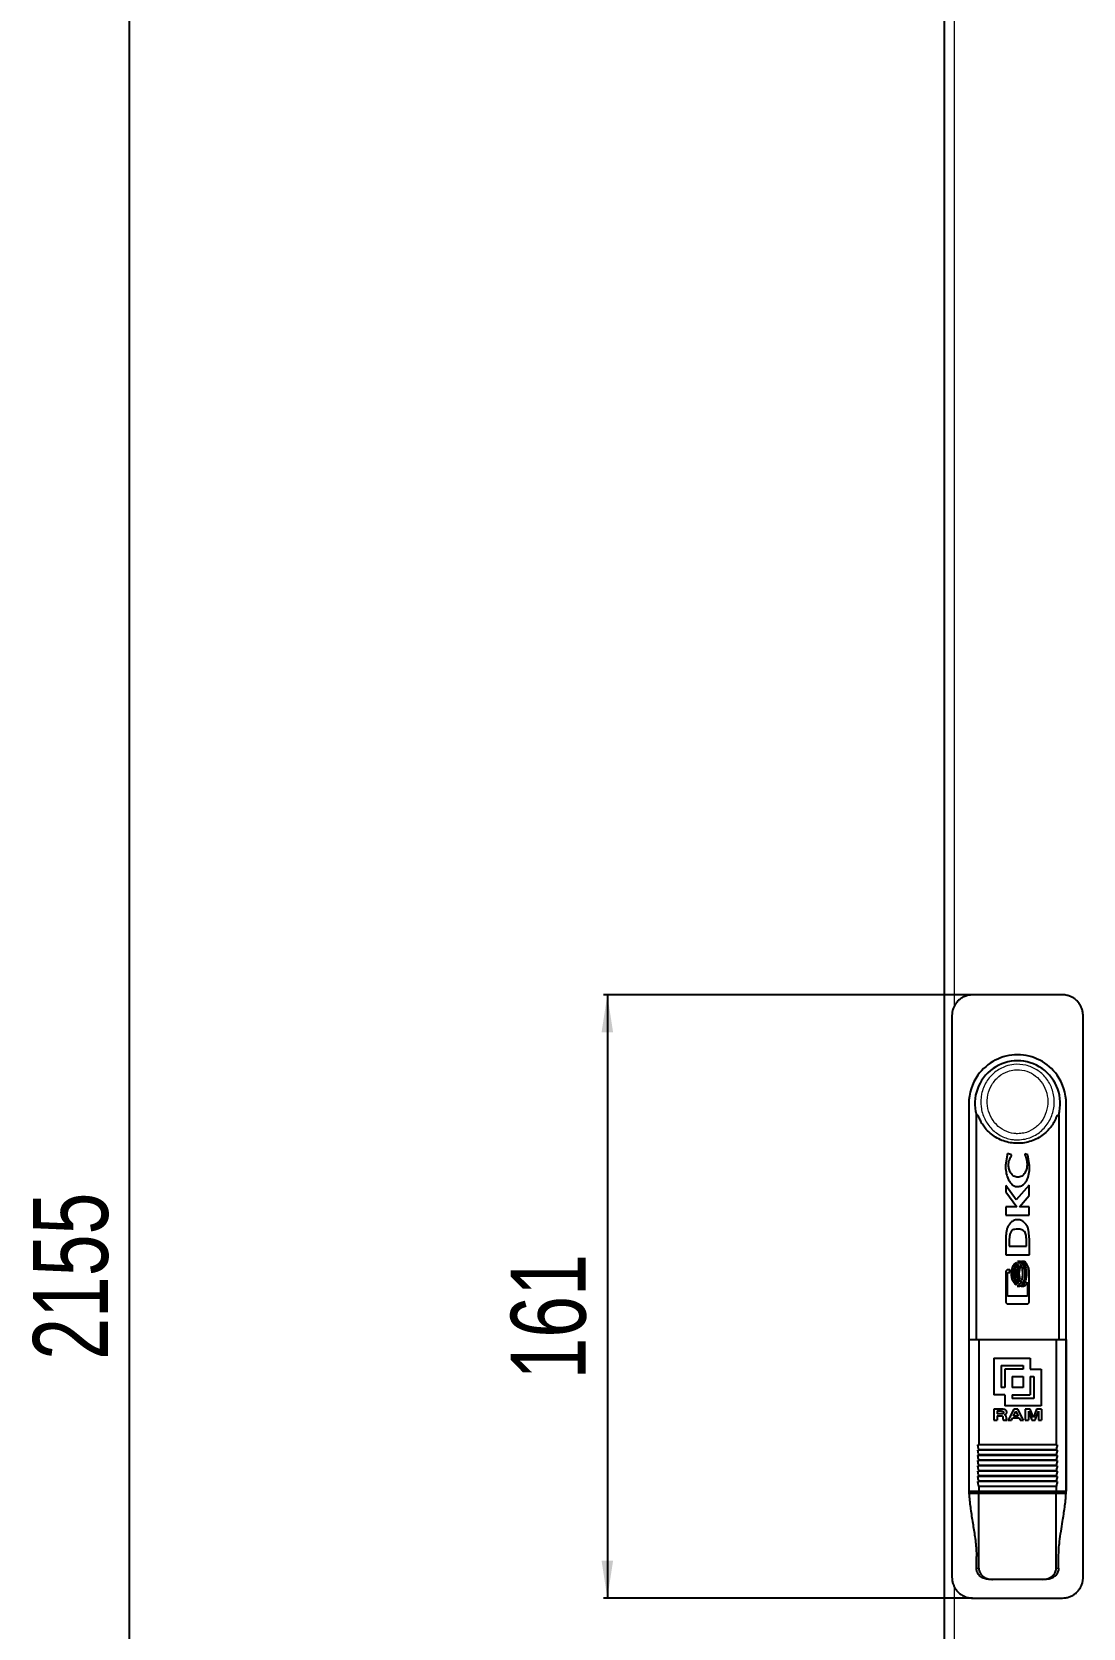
# Model space of a CAD drawing. Header units: millimetres. Extents: x -141 to 1299, y -1456 to 1043.
# Drawn here: x -140.7 to 140, y -304.5 to 121.5 of the extents above; entities that cross this region are included whole.
import ezdxf

# ---------------------------------------------------------------- set-up
doc = ezdxf.new("R2010")
doc.units = ezdxf.units.MM
doc.layers.add('FORMAT', color=7, linetype='Continuous')
doc.styles.add('SLDTEXTSTYLE0', font='TXT', dxfattribs={"width": 0.75})
doc.dimstyles.new('SLDDIMSTYLE0', dxfattribs={"dimtxt": 20, "dimasz": 10, "dimexe": 0, "dimexo": 0.0625, "dimgap": 5, "dimtad": 2, "dimdec": 1, "dimrnd": 1e-09, "dimzin": 12, "dimdsep": 46, "dimtxsty": 'SLDTEXTSTYLE0', "dimsah": 1, "dimcen": 0.09, "dimadec": 0, "dimazin": 3, "dimtfac": 1, "dimtofl": 0, "dimtmove": 0, "dimatfit": 3, "dimfxl": 0, "dimfrac": 2, "dimtolj": 1, "dimtzin": 12, "dimarcsym": 0})

# ---------------------------------------------------------------- blocks, each defined once
blk = doc.blocks.new('_D_1')
at = {"layer": 'FORMAT'}
for p, q in [((102.95, 861.46), (-115.59, 861.46)), ((-114.59, -1293.54), (-114.59, 861.46)), ((102.95, -1293.54), (-115.59, -1293.54))]:
    blk.add_line(p, q, dxfattribs=at)
for points in [[(-114.59, 861.46), (-116.13, 851.46), (-113.05, 851.46)], [(-114.59, -1293.54), (-113.05, -1283.54), (-116.13, -1283.54)]]:
    blk.add_solid(points, dxfattribs=at)
at = {"layer": 'FORMAT', "insert": (-140.37, -232.94), "char_height": 20, "attachment_point": 1, "rotation": 90, "style": 'SLDTEXTSTYLE0'}
blk.add_mtext('2155', dxfattribs=at)
blk = doc.blocks.new('_D_2')
at = {"layer": 'FORMAT'}
for p, q in [((110.45, -135.54), (11.95, -135.54)), ((12.95, -135.54), (12.95, -296.54)), ((110.45, -296.54), (11.95, -296.54))]:
    blk.add_line(p, q, dxfattribs=at)
for points in [[(12.95, -135.54), (11.41, -145.54), (14.49, -145.54)], [(12.95, -296.54), (14.49, -286.54), (11.41, -286.54)]]:
    blk.add_solid(points, dxfattribs=at)
at = {"layer": 'FORMAT', "insert": (-12.83, -238.2), "char_height": 20, "attachment_point": 1, "rotation": 90, "style": 'SLDTEXTSTYLE0'}
blk.add_mtext('161', dxfattribs=at)

msp = doc.modelspace()

# ---------------------------------------------------------------- linework, layer by layer
at = {"color": 7, "linetype": 'Continuous', "lineweight": 25}
for p, q in [((102.96, -1293.54), (102.96, 861.46)), ((134.46, -135.54), (110.46, -135.54)), ((104.96, -141.04), (104.96, -291.04)), ((139.96, -291.04), (139.96, -141.04)), ((109.46, -164.54), (109.46, -267.54)), ((135.46, -267.54), (135.46, -164.54)), ((111.46, -227.54), (111.46, -167.54)), ((111.46, -167.54), (111.46, -167.54)), ((133.45, -167.54), (133.46, -167.54)), ((133.46, -167.54), (133.46, -227.54)), ((119.76, -177.86), (119.23, -181.02)), ((120.84, -178.24), (119.76, -177.86)), ((120.84, -178.53), (120.84, -178.24)), ((125.24, -178.26), (124.44, -177.98)), ((124.44, -177.98), (124.44, -178.21)), ((125.68, -181.04), (125.24, -178.26)), ((122.1, -190.2), (119.31, -186.41)), ((119.31, -186.41), (119.31, -188.1)), ((125.6, -186.32), (122.1, -190.2)), ((125.6, -189.06), (125.6, -186.32)), ((119.31, -188.1), (122.26, -192.09)), ((122.96, -192.09), (125.6, -189.06)), ((122.26, -192.09), (119.31, -192.09)), ((119.31, -192.09), (119.31, -194.32)), ((119.31, -194.32), (125.6, -194.32)), ((125.6, -192.09), (122.96, -192.09)), ((125.6, -194.32), (125.6, -192.09)), ((120.27, -200.06), (120.19, -201.03)), ((125.58, -199.9), (125.4, -198.28)), ((125.61, -200.9), (125.58, -199.9)), ((119.32, -200.72), (119.32, -204.95)), ((120.19, -201.03), (120.19, -202.59)), ((120.19, -202.59), (124.83, -202.59)), ((124.83, -202.59), (124.83, -201.17)), ((125.61, -200.92), (125.61, -200.9)), ((125.61, -200.94), (125.61, -200.92)), ((125.61, -204.95), (125.61, -200.94)), ((119.32, -204.95), (125.61, -204.95)), ((122.42, -207.18), (122.19, -207.04)), ((123.16, -206.66), (122.48, -206.66)), ((122.79, -207.59), (122.56, -207.3)), ((122.9, -209.96), (123.17, -208.4)), ((123.17, -208.4), (122.94, -207.83)), ((124.25, -206.66), (123.55, -206.66)), ((119.31, -209.54), (119.31, -217.39)), ((119.82, -215.92), (119.82, -209.68)), ((119.82, -209.68), (120.4, -209.68)), ((120.4, -208.89), (119.97, -208.89)), ((120.4, -209.68), (120.4, -208.89)), ((122.13, -212.85), (122.4, -212.72)), ((122.54, -212.6), (122.79, -212.33)), ((123.18, -211.53), (122.9, -209.96)), ((122.94, -212.09), (123.18, -211.53)), ((125.11, -212.24), (125.11, -215.92)), ((125.6, -217.39), (125.6, -209.54)), ((125.11, -215.92), (119.82, -215.92)), ((122.33, -213.32), (123, -213.32)), ((123.4, -213.32), (124.1, -213.32)), ((119.97, -218.04), (124.94, -218.04)), ((109.49, -227.54), (109.49, -268.04)), ((109.49, -227.54), (112.11, -227.54)), ((112.11, -227.54), (132.8, -227.54)), ((112.11, -227.54), (112.11, -255.54)), ((132.8, -227.54), (132.8, -255.54)), ((132.8, -227.54), (135.42, -227.54)), ((135.42, -227.54), (135.42, -268.04)), ((116.11, -232.54), (125.87, -232.54)), ((116.11, -232.54), (116.11, -242.3)), ((125.87, -232.54), (125.87, -235.46)), ((118.06, -234.49), (118.06, -240.34)), ((118.06, -234.49), (123.92, -234.49)), ((119.04, -235.46), (119.04, -240.34)), ((123.92, -235.46), (119.04, -235.46)), ((120.99, -237.42), (120.99, -240.34)), ((120.99, -237.42), (123.92, -237.42)), ((123.92, -234.49), (123.92, -235.46)), ((123.92, -237.42), (123.92, -240.34)), ((125.87, -235.46), (128.8, -235.46)), ((125.87, -237.42), (125.87, -242.3)), ((125.87, -237.42), (126.85, -237.42)), ((126.85, -237.42), (126.85, -243.27)), ((128.8, -235.46), (128.8, -245.22)), ((119.04, -242.3), (116.11, -242.3)), ((119.04, -240.34), (118.06, -240.34)), ((119.04, -242.3), (119.04, -245.22)), ((123.92, -240.34), (120.99, -240.34)), ((120.99, -242.3), (120.99, -243.27)), ((120.99, -242.3), (125.87, -242.3)), ((118.18, -246.1), (116.11, -246.1)), ((116.11, -246.1), (116.11, -249.07)), ((116.99, -246.59), (116.99, -247.39)), ((116.99, -246.59), (118.06, -246.59)), ((128.8, -245.22), (119.04, -245.22)), ((121.49, -246.1), (119.96, -249.07)), ((126.85, -243.27), (120.99, -243.27)), ((121.41, -247.96), (122.01, -246.69)), ((122.52, -246.1), (121.49, -246.1)), ((122.01, -246.69), (122.61, -247.96)), ((124.07, -249.07), (122.52, -246.1)), ((125.84, -246.1), (124.53, -246.1)), ((124.53, -246.1), (124.53, -249.07)), ((125.37, -246.67), (125.37, -249.07)), ((125.37, -246.67), (126.24, -249.07)), ((126.7, -248.36), (125.84, -246.1)), ((127.55, -246.1), (126.7, -248.36)), ((127.16, -249.07), (128.03, -246.67)), ((128.87, -246.1), (127.55, -246.1)), ((128.03, -246.67), (128.03, -249.07)), ((128.87, -246.1), (128.87, -249.07)), ((116.11, -249.07), (116.99, -249.07)), ((118.02, -247.39), (116.99, -247.39)), ((116.99, -247.89), (116.99, -249.07)), ((116.99, -247.89), (117.92, -247.89)), ((118.55, -248.37), (118.57, -248.69)), ((118.7, -249.07), (119.66, -249.07)), ((119.48, -248.63), (119.47, -248.27)), ((119.48, -248.63), (119.48, -248.65)), ((119.66, -248.97), (119.66, -249.07)), ((119.96, -249.07), (120.89, -249.07)), ((120.89, -249.07), (121.18, -248.46)), ((121.18, -248.46), (122.85, -248.46)), ((122.61, -247.96), (121.41, -247.96)), ((122.85, -248.46), (123.14, -249.07)), ((123.14, -249.07), (124.07, -249.07)), ((124.53, -249.07), (125.37, -249.07)), ((126.24, -249.07), (127.16, -249.07)), ((128.03, -249.07), (128.87, -249.07)), ((111.86, -255.64), (112.06, -255.64)), ((132.85, -255.64), (112.06, -255.64)), ((132.85, -257.04), (112.06, -257.04)), ((132.85, -258.44), (112.06, -258.44)), ((132.85, -259.84), (112.06, -259.84)), ((132.85, -255.64), (133.06, -255.64)), ((132.85, -261.24), (112.06, -261.24)), ((132.85, -262.64), (112.06, -262.64)), ((132.85, -264.04), (112.06, -264.04)), ((109.49, -268.04), (112.11, -268.04)), ((111.46, -268.54), (111.46, -268.04)), ((132.85, -265.44), (112.06, -265.44)), ((112.11, -266.74), (112.11, -268.04)), ((112.11, -268.04), (132.8, -268.04)), ((132.8, -266.74), (132.8, -268.04)), ((132.8, -268.04), (135.42, -268.04)), ((133.46, -268.04), (133.46, -268.54)), ((109.49, -268.54), (112.11, -268.54)), ((112.11, -288.54), (112.11, -268.54)), ((112.11, -268.54), (132.8, -268.54)), ((132.8, -288.54), (132.8, -268.54)), ((132.8, -268.54), (135.42, -268.54)), ((111.5, -288.54), (111.5, -285.45)), ((133.42, -288.54), (133.42, -285.45)), ((115.73, -291.54), (114.79, -291.54)), ((129.18, -291.54), (115.73, -291.54)), ((130.12, -291.54), (129.18, -291.54)), ((110.46, -296.54), (134.46, -296.54))]:
    msp.add_line(p, q, dxfattribs=at)
at = {"color": 8, "linetype": 'Continuous', "lineweight": 18}
for p, q in [((105.56, 858.86), (105.56, -138.56)), ((112.11, -255.54), (132.8, -255.54)), ((111.5, -288.54), (112.11, -288.54)), ((132.8, -288.54), (133.42, -288.54)), ((105.56, -293.53), (105.56, -1290.94))]:
    msp.add_line(p, q, dxfattribs=at)
at = {"color": 7, "linetype": 'Continuous', "lineweight": 25}
for centre, radius, start, end in [((122.46, -164.54), 11.4, 344.7449, 195.2575), ((122.46, -164.54), 13, 35.3944, 144.6056), ((122.46, -164.54), 13, 144.6056, 180), ((122.46, -164.54), 13, 0, 35.3944), ((122.46, -267.54), 13, 180, 184.4117), ((122.46, -267.54), 13, 355.5883, 0)]:
    msp.add_arc(centre, radius, start, end, dxfattribs=at)
for points, knots in [([(110.46, -135.54), (110.38, -135.54), (110.15, -135.54), (109.77, -135.57), (109.31, -135.65), (108.93, -135.75), (108.53, -135.88), (108.11, -136.05), (107.64, -136.3), (107.28, -136.54), (106.88, -136.85), (106.45, -137.24), (106.06, -137.72), (105.71, -138.23), (105.42, -138.78), (105.21, -139.36), (105.07, -139.91), (104.98, -140.43), (104.96, -140.83), (104.96, -141.04)], [0, 0, 0, 0, 0.026495, 0.079728, 0.133428, 0.187603, 0.214828, 0.281033, 0.343431, 0.401461, 0.429631, 0.518987, 0.603551, 0.644369, 0.733725, 0.818289, 0.859107, 0.929331, 1, 1, 1, 1]), ([(139.96, -141.04), (139.94, -140.73), (139.91, -140.11), (139.67, -139.21), (139.29, -138.36), (138.78, -137.59), (138.13, -136.91), (137.39, -136.35), (136.56, -135.93), (135.78, -135.68), (135.07, -135.56), (134.66, -135.54), (134.46, -135.54)], [0, 0, 0, 0, 0.105841, 0.214751, 0.320592, 0.429503, 0.535345, 0.644257, 0.7501, 0.859012, 0.929074, 1, 1, 1, 1]), ([(133.45, -167.54), (133.42, -167.63), (133.35, -167.81), (133.21, -167.84), (133.09, -167.82), (133.04, -167.75), (133.02, -167.76), (132.99, -167.8), (132.91, -167.94), (132.74, -168.31), (132.49, -168.9), (132.04, -169.79), (131.35, -170.84), (130.29, -172.05), (128.98, -173.16), (127.4, -174.08), (125.67, -174.75), (123.85, -175.13), (121.96, -175.2), (120.09, -174.97), (118.27, -174.42), (116.59, -173.59), (115.06, -172.47), (113.91, -171.28), (113.06, -170.1), (112.56, -169.2), (112.23, -168.45), (112.05, -168.04), (111.94, -167.82), (111.91, -167.78), (111.88, -167.75), (111.86, -167.77), (111.77, -167.84), (111.65, -167.85), (111.53, -167.75), (111.48, -167.61), (111.46, -167.54)], [0, 0, 0, 0, 0.029866, 0.060771, 0.080581, 0.084244, 0.085862, 0.08847, 0.091879, 0.103764, 0.126235, 0.148889, 0.193609, 0.239219, 0.292874, 0.34803, 0.402686, 0.458886, 0.514249, 0.571205, 0.626758, 0.683939, 0.739166, 0.796042, 0.832708, 0.869862, 0.888172, 0.906854, 0.910284, 0.912985, 0.914825, 0.916689, 0.924521, 0.95598, 0.977796, 1, 1, 1, 1]), ([(120.05, -180.96), (120.08, -180.52), (120.15, -179.65), (120.61, -178.9), (120.84, -178.53)], [0, 0, 0, 0, 0.500963, 1, 1, 1, 1]), ([(124.44, -178.21), (124.61, -178.65), (124.94, -179.54), (124.98, -180.49), (125, -180.96)], [0, 0, 0, 0, 0.500084, 1, 1, 1, 1]), ([(119.23, -181.02), (119.26, -181.61), (119.31, -182.79), (119.81, -184.49), (120.55, -185.81), (121.37, -186.46), (121.93, -186.69), (122.23, -186.71), (122.37, -186.72)], [0, 0, 0, 0, 0.250282, 0.499393, 0.748791, 0.874699, 0.937286, 1, 1, 1, 1]), ([(122.52, -184.22), (122.34, -184.2), (121.96, -184.17), (121.45, -183.91), (121.01, -183.56), (120.53, -182.97), (120.14, -182.09), (120.08, -181.34), (120.05, -180.96)], [0, 0, 0, 0, 0.124416, 0.248357, 0.373982, 0.500169, 0.7494, 1, 1, 1, 1]), ([(122.37, -186.72), (122.68, -186.7), (123.3, -186.64), (124.12, -186.18), (124.74, -185.48), (125.29, -184.38), (125.63, -182.87), (125.66, -181.65), (125.68, -181.04)], [0, 0, 0, 0, 0.125262, 0.250124, 0.375384, 0.500707, 0.750322, 1, 1, 1, 1]), ([(125, -180.96), (124.97, -181.34), (124.92, -182.09), (124.52, -182.96), (124.05, -183.55), (123.61, -183.91), (123.09, -184.17), (122.71, -184.2), (122.52, -184.22)], [0, 0, 0, 0, 0.249965, 0.497821, 0.623014, 0.748581, 0.874284, 1, 1, 1, 1]), ([(125.4, -198.28), (125.31, -197.98), (125.13, -197.38), (124.62, -196.59), (123.93, -195.95), (123.07, -195.55), (122.12, -195.5), (121.23, -195.82), (120.49, -196.41), (120.14, -196.93), (119.97, -197.19)], [0, 0, 0, 0, 0.125557, 0.25014, 0.375477, 0.500068, 0.624419, 0.749377, 0.874071, 1, 1, 1, 1]), ([(119.97, -197.19), (119.84, -197.46), (119.58, -198.01), (119.37, -199.21), (119.34, -200.12), (119.32, -200.72)], [0, 0, 0, 0, 0.249362, 0.499672, 1, 1, 1, 1]), ([(122.48, -198.04), (122.19, -198.05), (121.77, -198.06), (121.23, -198.24), (120.87, -198.48), (120.63, -198.84), (120.41, -199.36), (120.33, -199.78), (120.27, -200.06)], [0, 0, 0, 0, 0.249432, 0.37514, 0.499356, 0.623458, 0.749245, 1, 1, 1, 1]), ([(124.83, -201.17), (124.82, -200.79), (124.8, -200.04), (124.6, -199.09), (124.11, -198.49), (123.45, -198.09), (122.86, -198.06), (122.48, -198.04)], [0, 0, 0, 0, 0.248427, 0.497372, 0.622903, 0.74851, 1, 1, 1, 1]), ([(122.19, -207.04), (122.06, -207.1), (121.8, -207.22), (121.39, -207.64), (121.03, -208.27), (120.78, -209.1), (120.75, -209.67), (120.74, -209.96)], [0, 0, 0, 0, 0.1246, 0.248977, 0.500405, 0.749333, 1, 1, 1, 1]), ([(121.25, -209.96), (121.3, -209.44), (121.37, -208.66), (121.82, -207.7), (122.22, -207.35), (122.42, -207.18)], [0, 0, 0, 0, 0.4989654, 0.749922, 1, 1, 1, 1]), ([(122.56, -207.3), (122.39, -207.48), (122.05, -207.83), (121.66, -208.74), (121.59, -209.47), (121.55, -209.96)], [0, 0, 0, 0, 0.2501927, 0.5001584, 1, 1, 1, 1]), ([(122.06, -209.96), (122.09, -209.53), (122.13, -208.9), (122.43, -208.1), (122.67, -207.76), (122.79, -207.59)], [0, 0, 0, 0, 0.50146, 0.750257, 1, 1, 1, 1]), ([(122.94, -207.83), (122.77, -208.17), (122.44, -208.84), (122.4, -209.58), (122.39, -209.96)], [0, 0, 0, 0, 0.498433, 1, 1, 1, 1]), ([(122.48, -206.66), (122.61, -206.75), (122.87, -206.92), (123.24, -207.42), (123.71, -208.41), (123.78, -209.34), (123.82, -209.96)], [0, 0, 0, 0, 0.1256783, 0.2511395, 0.5015899, 1, 1, 1, 1]), ([(124.5, -209.96), (124.45, -209.34), (124.38, -208.41), (123.92, -207.43), (123.54, -206.92), (123.29, -206.75), (123.16, -206.66)], [0, 0, 0, 0, 0.496168, 0.747703, 0.874111, 1, 1, 1, 1]), ([(123.55, -206.66), (123.68, -206.75), (123.94, -206.92), (124.31, -207.42), (124.78, -208.41), (124.85, -209.34), (124.89, -209.96)], [0, 0, 0, 0, 0.125677, 0.251137, 0.501585, 1, 1, 1, 1]), ([(125.6, -209.54), (125.58, -209.27), (125.53, -208.72), (125.24, -207.95), (124.91, -207.35), (124.59, -206.9), (124.36, -206.74), (124.25, -206.66)], [0, 0, 0, 0, 0.249822, 0.49931, 0.748741, 0.874879, 1, 1, 1, 1]), ([(119.97, -208.89), (119.88, -208.9), (119.71, -208.92), (119.5, -209.07), (119.37, -209.25), (119.32, -209.41), (119.31, -209.5), (119.31, -209.54)], [0, 0, 0, 0, 0.249445, 0.498999, 0.74851, 0.873859, 1, 1, 1, 1]), ([(120.74, -209.96), (120.75, -210.24), (120.78, -210.8), (121.02, -211.62), (121.36, -212.24), (121.76, -212.66), (122.01, -212.79), (122.13, -212.85)], [0, 0, 0, 0, 0.248731, 0.497377, 0.750528, 0.875233, 1, 1, 1, 1]), ([(122.4, -212.72), (122.2, -212.55), (121.81, -212.2), (121.37, -211.25), (121.3, -210.47), (121.25, -209.96)], [0, 0, 0, 0, 0.249575, 0.500842, 1, 1, 1, 1]), ([(121.55, -209.96), (121.59, -210.44), (121.65, -211.17), (122.04, -212.07), (122.38, -212.43), (122.54, -212.6)], [0, 0, 0, 0, 0.499584, 0.749527, 1, 1, 1, 1]), ([(122.79, -212.33), (122.67, -212.15), (122.43, -211.81), (122.14, -211.01), (122.09, -210.38), (122.06, -209.96)], [0, 0, 0, 0, 0.2508953, 0.500775, 1, 1, 1, 1]), ([(123.82, -209.96), (123.78, -210.6), (123.7, -211.57), (123.19, -212.59), (122.76, -213.1), (122.47, -213.25), (122.33, -213.32)], [0, 0, 0, 0, 0.497146, 0.748374, 0.87465, 1, 1, 1, 1]), ([(122.39, -209.96), (122.4, -210.33), (122.44, -211.08), (122.78, -211.75), (122.94, -212.09)], [0, 0, 0, 0, 0.501471, 1, 1, 1, 1]), ([(123, -213.32), (123.15, -213.25), (123.44, -213.1), (123.86, -212.6), (124.37, -211.58), (124.45, -210.61), (124.5, -209.96)], [0, 0, 0, 0, 0.125292, 0.251009, 0.501049, 1, 1, 1, 1]), ([(124.89, -209.96), (124.84, -210.6), (124.77, -211.58), (124.25, -212.59), (123.83, -213.1), (123.54, -213.25), (123.4, -213.32)], [0, 0, 0, 0, 0.497154, 0.74838, 0.874653, 1, 1, 1, 1]), ([(124.1, -213.32), (124.21, -213.27), (124.44, -213.16), (124.81, -212.8), (124.99, -212.47), (125.11, -212.24)], [0, 0, 0, 0, 0.248111, 0.495863, 1, 1, 1, 1]), ([(119.31, -217.39), (119.31, -217.43), (119.32, -217.51), (119.37, -217.68), (119.49, -217.86), (119.71, -218.01), (119.88, -218.03), (119.97, -218.04)], [0, 0, 0, 0, 0.125388, 0.250591, 0.500192, 0.749805, 1, 1, 1, 1]), ([(124.94, -218.04), (125.03, -218.03), (125.2, -218.01), (125.42, -217.86), (125.54, -217.68), (125.59, -217.51), (125.6, -217.43), (125.6, -217.39)], [0, 0, 0, 0, 0.249437, 0.498997, 0.748516, 0.87386, 1, 1, 1, 1]), ([(118.7, -246.99), (118.7, -247.04), (118.7, -247.11), (118.64, -247.21), (118.55, -247.3), (118.34, -247.38), (118.16, -247.39), (118.02, -247.39)], [0, 0, 0, 0, 0.144848, 0.259554, 0.374146, 0.548842, 1, 1, 1, 1]), ([(118.06, -246.59), (118.19, -246.6), (118.38, -246.61), (118.58, -246.71), (118.66, -246.8), (118.7, -246.9), (118.7, -246.96), (118.7, -246.99)], [0, 0, 0, 0, 0.464779, 0.639498, 0.766783, 0.894486, 1, 1, 1, 1]), ([(119.58, -246.93), (119.57, -246.84), (119.56, -246.68), (119.45, -246.47), (119.26, -246.3), (118.83, -246.12), (118.45, -246.11), (118.18, -246.1)], [0, 0, 0, 0, 0.149141, 0.264134, 0.378852, 0.560232, 1, 1, 1, 1]), ([(118.94, -247.63), (119.05, -247.6), (119.24, -247.54), (119.44, -247.37), (119.55, -247.18), (119.58, -247.03), (119.58, -246.95), (119.58, -246.93)], [0, 0, 0, 0, 0.331473, 0.546481, 0.762526, 0.960277, 1, 1, 1, 1]), ([(117.92, -247.89), (118.03, -247.89), (118.19, -247.89), (118.36, -247.95), (118.45, -248.02), (118.51, -248.12), (118.54, -248.24), (118.55, -248.33), (118.55, -248.37)], [0, 0, 0, 0, 0.362307, 0.499762, 0.603895, 0.707751, 0.888159, 1, 1, 1, 1]), ([(118.57, -248.69), (118.57, -248.72), (118.58, -248.79), (118.6, -248.91), (118.65, -249.01), (118.69, -249.06), (118.7, -249.07)], [0, 0, 0, 0, 0.2561394, 0.5126978, 0.9190221, 1, 1, 1, 1]), ([(119.47, -248.27), (119.46, -248.17), (119.44, -248.01), (119.33, -247.82), (119.17, -247.69), (119.03, -247.65), (118.94, -247.63)], [0, 0, 0, 0, 0.336422, 0.52346, 0.710673, 1, 1, 1, 1]), ([(119.66, -248.97), (119.63, -248.96), (119.58, -248.94), (119.52, -248.86), (119.49, -248.76), (119.49, -248.68), (119.48, -248.65)], [0, 0, 0, 0, 0.20263, 0.420406, 0.728008, 1, 1, 1, 1]), ([(112.06, -255.64), (112.07, -255.63), (112.08, -255.63), (112.1, -255.61), (112.11, -255.58), (112.11, -255.55), (112.11, -255.54), (112.11, -255.54)], [0, 0, 0, 0, 0.295691, 0.568687, 0.759853, 0.951912, 1, 1, 1, 1]), ([(132.8, -255.54), (132.8, -255.55), (132.8, -255.57), (132.81, -255.59), (132.82, -255.61), (132.83, -255.63), (132.85, -255.63), (132.85, -255.64)], [0, 0, 0, 0, 0.1717087, 0.3429843, 0.5250053, 0.735802, 1, 1, 1, 1]), ([(112.11, -256.94), (112.07, -256.72), (112, -256.39), (111.92, -255.96), (111.88, -255.74), (111.86, -255.64)], [0, 0, 0, 0, 0.499993, 0.749996, 1, 1, 1, 1]), ([(112.11, -258.34), (112.07, -258.12), (112, -257.79), (111.92, -257.36), (111.88, -257.14), (111.86, -257.04)], [0, 0, 0, 0, 0.499993, 0.749996, 1, 1, 1, 1]), ([(112.11, -259.74), (112.07, -259.52), (112, -259.19), (111.92, -258.76), (111.88, -258.54), (111.86, -258.44)], [0, 0, 0, 0, 0.499993, 0.749996, 1, 1, 1, 1]), ([(112.11, -261.14), (112.07, -260.92), (112, -260.59), (111.92, -260.16), (111.88, -259.94), (111.86, -259.84)], [0, 0, 0, 0, 0.499993, 0.749996, 1, 1, 1, 1]), ([(112.06, -257.04), (112.07, -257.03), (112.08, -257.03), (112.1, -257.01), (112.11, -256.98), (112.11, -256.95), (112.11, -256.94), (112.11, -256.94)], [0, 0, 0, 0, 0.295691, 0.568687, 0.759853, 0.951912, 1, 1, 1, 1]), ([(112.06, -258.44), (112.07, -258.43), (112.08, -258.43), (112.1, -258.41), (112.11, -258.38), (112.11, -258.35), (112.11, -258.34), (112.11, -258.34)], [0, 0, 0, 0, 0.2956914, 0.5686867, 0.7598531, 0.9519121, 1, 1, 1, 1]), ([(112.06, -259.84), (112.07, -259.83), (112.08, -259.83), (112.1, -259.81), (112.11, -259.78), (112.11, -259.75), (112.11, -259.74), (112.11, -259.74)], [0, 0, 0, 0, 0.2956914, 0.5686867, 0.7598531, 0.9519121, 1, 1, 1, 1]), ([(132.8, -256.94), (130.87, -256.94), (127.02, -256.94), (120.1, -256.94), (115.14, -256.94), (112.11, -256.94)], [0, 0, 0, 0, 0.280051, 0.560047, 1, 1, 1, 1]), ([(132.8, -258.34), (130.87, -258.34), (127.02, -258.34), (120.1, -258.34), (115.14, -258.34), (112.11, -258.34)], [0, 0, 0, 0, 0.280051, 0.560047, 1, 1, 1, 1]), ([(132.8, -259.74), (130.87, -259.74), (127.02, -259.74), (120.1, -259.74), (115.14, -259.74), (112.11, -259.74)], [0, 0, 0, 0, 0.280051, 0.560047, 1, 1, 1, 1]), ([(133.06, -255.64), (133.04, -255.74), (132.98, -256.02), (132.9, -256.45), (132.83, -256.77), (132.8, -256.94)], [0, 0, 0, 0, 0.249996, 0.624995, 1, 1, 1, 1]), ([(132.8, -256.94), (132.8, -256.95), (132.8, -256.97), (132.81, -256.99), (132.82, -257.01), (132.83, -257.03), (132.85, -257.03), (132.85, -257.04)], [0, 0, 0, 0, 0.171709, 0.342984, 0.525005, 0.735802, 1, 1, 1, 1]), ([(133.06, -257.04), (133.04, -257.14), (132.98, -257.42), (132.9, -257.85), (132.83, -258.17), (132.8, -258.34)], [0, 0, 0, 0, 0.249996, 0.624995, 1, 1, 1, 1]), ([(132.8, -258.34), (132.8, -258.35), (132.8, -258.37), (132.81, -258.39), (132.82, -258.41), (132.83, -258.43), (132.85, -258.43), (132.85, -258.44)], [0, 0, 0, 0, 0.1717087, 0.3429843, 0.5250053, 0.735802, 1, 1, 1, 1]), ([(133.06, -258.44), (133.04, -258.54), (132.98, -258.82), (132.9, -259.25), (132.83, -259.57), (132.8, -259.74)], [0, 0, 0, 0, 0.249996, 0.624995, 1, 1, 1, 1]), ([(132.8, -259.74), (132.8, -259.75), (132.8, -259.77), (132.81, -259.79), (132.82, -259.81), (132.83, -259.83), (132.85, -259.83), (132.85, -259.84)], [0, 0, 0, 0, 0.171709, 0.342984, 0.525005, 0.735802, 1, 1, 1, 1]), ([(133.06, -259.84), (133.04, -259.94), (132.98, -260.22), (132.9, -260.65), (132.83, -260.97), (132.8, -261.14)], [0, 0, 0, 0, 0.249996, 0.6249953, 1, 1, 1, 1]), ([(112.11, -262.54), (112.07, -262.32), (112, -261.99), (111.92, -261.56), (111.88, -261.34), (111.86, -261.24)], [0, 0, 0, 0, 0.4999933, 0.7499958, 1, 1, 1, 1]), ([(112.11, -263.94), (112.07, -263.72), (112, -263.39), (111.92, -262.96), (111.88, -262.74), (111.86, -262.64)], [0, 0, 0, 0, 0.499993, 0.749996, 1, 1, 1, 1]), ([(112.11, -265.34), (112.07, -265.12), (112, -264.79), (111.92, -264.36), (111.88, -264.14), (111.86, -264.04)], [0, 0, 0, 0, 0.499993, 0.749996, 1, 1, 1, 1]), ([(112.06, -261.24), (112.07, -261.23), (112.08, -261.23), (112.1, -261.21), (112.11, -261.18), (112.11, -261.15), (112.11, -261.14), (112.11, -261.14)], [0, 0, 0, 0, 0.295691, 0.568687, 0.759853, 0.951912, 1, 1, 1, 1]), ([(112.06, -262.64), (112.07, -262.63), (112.08, -262.63), (112.1, -262.61), (112.11, -262.58), (112.11, -262.55), (112.11, -262.54), (112.11, -262.54)], [0, 0, 0, 0, 0.295691, 0.568687, 0.759853, 0.951912, 1, 1, 1, 1]), ([(112.06, -264.04), (112.07, -264.03), (112.08, -264.03), (112.1, -264.01), (112.11, -263.98), (112.11, -263.95), (112.11, -263.94), (112.11, -263.94)], [0, 0, 0, 0, 0.295691, 0.568687, 0.759853, 0.951912, 1, 1, 1, 1]), ([(132.8, -261.14), (130.87, -261.14), (127.02, -261.14), (120.1, -261.14), (115.14, -261.14), (112.11, -261.14)], [0, 0, 0, 0, 0.280051, 0.560047, 1, 1, 1, 1]), ([(132.8, -262.54), (130.87, -262.54), (127.02, -262.54), (120.1, -262.54), (115.14, -262.54), (112.11, -262.54)], [0, 0, 0, 0, 0.280051, 0.560047, 1, 1, 1, 1]), ([(132.8, -263.94), (130.87, -263.94), (127.02, -263.94), (120.1, -263.94), (115.14, -263.94), (112.11, -263.94)], [0, 0, 0, 0, 0.280051, 0.560047, 1, 1, 1, 1]), ([(132.8, -261.14), (132.8, -261.15), (132.8, -261.17), (132.81, -261.19), (132.82, -261.21), (132.83, -261.23), (132.85, -261.23), (132.85, -261.24)], [0, 0, 0, 0, 0.171709, 0.342984, 0.525005, 0.735802, 1, 1, 1, 1]), ([(133.06, -261.24), (133.04, -261.34), (132.98, -261.62), (132.9, -262.05), (132.83, -262.37), (132.8, -262.54)], [0, 0, 0, 0, 0.249996, 0.624995, 1, 1, 1, 1]), ([(132.8, -262.54), (132.8, -262.55), (132.8, -262.57), (132.81, -262.59), (132.82, -262.61), (132.83, -262.63), (132.85, -262.63), (132.85, -262.64)], [0, 0, 0, 0, 0.171709, 0.342984, 0.525005, 0.735802, 1, 1, 1, 1]), ([(133.06, -262.64), (133.04, -262.74), (132.98, -263.02), (132.9, -263.45), (132.83, -263.77), (132.8, -263.94)], [0, 0, 0, 0, 0.249996, 0.624995, 1, 1, 1, 1]), ([(132.8, -263.94), (132.8, -263.95), (132.8, -263.97), (132.81, -263.99), (132.82, -264.01), (132.83, -264.03), (132.85, -264.03), (132.85, -264.04)], [0, 0, 0, 0, 0.171709, 0.342984, 0.525005, 0.735802, 1, 1, 1, 1]), ([(133.06, -264.04), (133.04, -264.14), (132.98, -264.42), (132.9, -264.85), (132.83, -265.17), (132.8, -265.34)], [0, 0, 0, 0, 0.249996, 0.624995, 1, 1, 1, 1]), ([(112.11, -266.74), (112.07, -266.52), (112, -266.19), (111.92, -265.76), (111.88, -265.54), (111.86, -265.44)], [0, 0, 0, 0, 0.499993, 0.749996, 1, 1, 1, 1]), ([(112.06, -265.44), (112.07, -265.43), (112.08, -265.43), (112.1, -265.41), (112.11, -265.38), (112.11, -265.35), (112.11, -265.34), (112.11, -265.34)], [0, 0, 0, 0, 0.295691, 0.568687, 0.759853, 0.951912, 1, 1, 1, 1]), ([(132.8, -265.34), (130.87, -265.34), (127.02, -265.34), (120.1, -265.34), (115.14, -265.34), (112.11, -265.34)], [0, 0, 0, 0, 0.280051, 0.560047, 1, 1, 1, 1]), ([(132.8, -266.74), (130.87, -266.74), (127.02, -266.74), (120.1, -266.74), (115.14, -266.74), (112.11, -266.74)], [0, 0, 0, 0, 0.280051, 0.560047, 1, 1, 1, 1]), ([(132.8, -265.34), (132.8, -265.35), (132.8, -265.37), (132.81, -265.39), (132.82, -265.41), (132.83, -265.43), (132.85, -265.43), (132.85, -265.44)], [0, 0, 0, 0, 0.171709, 0.342984, 0.525005, 0.735802, 1, 1, 1, 1]), ([(133.06, -265.44), (133.04, -265.54), (132.98, -265.82), (132.9, -266.25), (132.83, -266.57), (132.8, -266.74)], [0, 0, 0, 0, 0.249996, 0.624995, 1, 1, 1, 1]), ([(109.49, -268.54), (109.54, -269.17), (109.63, -270.43), (109.85, -272.28), (110.12, -274.16), (110.32, -275.44), (110.43, -276.08)], [0, 0, 0, 0, 0.249645, 0.499697, 0.749684, 1, 1, 1, 1]), ([(134.49, -276.08), (134.59, -275.44), (134.8, -274.16), (135.06, -272.29), (135.28, -270.43), (135.37, -269.17), (135.42, -268.54)], [0, 0, 0, 0, 0.249412, 0.4992255, 0.7495239, 1, 1, 1, 1]), ([(110.43, -276.08), (110.62, -277.25), (111.01, -279.63), (111.44, -282.83), (111.48, -284.82), (111.5, -285.45)], [0, 0, 0, 0, 0.401015, 0.812371, 1, 1, 1, 1]), ([(133.42, -285.45), (133.43, -284.78), (133.46, -283.42), (133.7, -281.15), (134.06, -278.68), (134.34, -276.95), (134.49, -276.08)], [0, 0, 0, 0, 0.200882, 0.40717, 0.701581, 1, 1, 1, 1]), ([(114.79, -291.54), (114.39, -291.5), (113.58, -291.42), (112.53, -290.82), (111.8, -289.94), (111.52, -289.13), (111.5, -288.66), (111.5, -288.54)], [0, 0, 0, 0, 0.244194, 0.488981, 0.716656, 0.923156, 1, 1, 1, 1]), ([(112.11, -288.54), (112.14, -288.83), (112.21, -289.42), (112.67, -290.22), (113.38, -290.89), (114.37, -291.38), (115.2, -291.53), (115.68, -291.54), (115.73, -291.54)], [0, 0, 0, 0, 0.169896, 0.33938, 0.519039, 0.726848, 0.970472, 1, 1, 1, 1]), ([(129.18, -291.54), (129.69, -291.49), (130.61, -291.4), (131.72, -290.76), (132.45, -289.95), (132.77, -289.16), (132.79, -288.68), (132.8, -288.54)], [0, 0, 0, 0, 0.292704, 0.526599, 0.722431, 0.919267, 1, 1, 1, 1]), ([(133.42, -288.54), (133.38, -288.85), (133.32, -289.49), (132.83, -290.34), (132.09, -291.01), (131.15, -291.45), (130.46, -291.51), (130.12, -291.54)], [0, 0, 0, 0, 0.1918411, 0.383469, 0.5809611, 0.7934617, 1, 1, 1, 1]), ([(104.96, -291.04), (104.96, -291.11), (104.96, -291.34), (104.99, -291.72), (105.07, -292.18), (105.17, -292.56), (105.32, -293.03), (105.55, -293.56), (105.87, -294.09), (106.24, -294.59), (106.66, -295.04), (107.14, -295.44), (107.6, -295.74), (108.03, -295.98), (108.52, -296.19), (108.93, -296.32), (109.37, -296.43), (109.85, -296.52), (110.25, -296.53), (110.46, -296.54)], [0, 0, 0, 0, 0.026495, 0.079727, 0.133426, 0.187599, 0.214824, 0.304179, 0.388741, 0.429558, 0.518914, 0.603477, 0.644295, 0.710499, 0.772898, 0.830927, 0.859098, 0.929326, 1, 1, 1, 1]), ([(134.46, -296.54), (134.76, -296.52), (135.38, -296.49), (136.28, -296.25), (137.13, -295.87), (137.9, -295.36), (138.58, -294.71), (139.14, -293.97), (139.57, -293.14), (139.81, -292.36), (139.94, -291.65), (139.95, -291.24), (139.96, -291.04)], [0, 0, 0, 0, 0.105843, 0.214755, 0.320598, 0.429511, 0.535354, 0.644266, 0.750109, 0.859021, 0.929078, 1, 1, 1, 1])]:
    msp.add_open_spline(points, degree=3, knots=knots, dxfattribs=at)
at = {"color": 8, "linetype": 'Continuous', "lineweight": 18}
for points, knots in [([(122.46, -174.23), (122.06, -174.22), (120.6, -174.16), (118.12, -173.39), (115.46, -171.46), (113.52, -168.72), (112.54, -165.42), (112.68, -161.93), (113.97, -158.66), (116.27, -156.05), (118.94, -154.59), (121.8, -153.96), (124.71, -154.15), (127.73, -155.42), (130.18, -157.62), (131.83, -160.55), (132.46, -163.95), (131.93, -167.42), (130.28, -170.55), (127.71, -172.88), (124.94, -174.07), (123.14, -174.19), (122.46, -174.23)], [0, 0, 0, 0, 0.01915, 0.070299, 0.121827, 0.174622, 0.228963, 0.28448, 0.340377, 0.39571, 0.449678, 0.484245, 0.535714, 0.587166, 0.639036, 0.692345, 0.747141, 0.802884, 0.858699, 0.913653, 0.967076, 1, 1, 1, 1]), ([(122.46, -172.6), (123.02, -172.56), (124.51, -172.46), (126.8, -171.45), (128.92, -169.47), (130.27, -166.83), (130.7, -163.9), (130.19, -161.03), (128.84, -158.55), (126.81, -156.69), (124.32, -155.61), (121.92, -155.46), (119.55, -155.98), (117.34, -157.23), (115.45, -159.44), (114.39, -162.2), (114.28, -165.15), (115.08, -167.93), (116.68, -170.25), (118.87, -171.88), (120.92, -172.54), (122.13, -172.59), (122.46, -172.6)], [0, 0, 0, 0, 0.032506, 0.085412, 0.140305, 0.196499, 0.252896, 0.308321, 0.361968, 0.413756, 0.464741, 0.515546, 0.549704, 0.603293, 0.658705, 0.7151, 0.771298, 0.826196, 0.879196, 0.930504, 0.981097, 1, 1, 1, 1])]:
    msp.add_open_spline(points, degree=3, knots=knots, dxfattribs=at)

# ---------------------------------------------------------------- dimensions: what is measured, and where the dimension line sits
at = {"layer": 'FORMAT'}
for base, p1, p2, picture, middle in [((-114.59, 861.46), (102.96, -1293.54), (102.96, 861.46), '_D_1', (-114.59, -203.38)), ((12.95, -296.54), (110.46, -135.54), (110.46, -296.54), '_D_2', (12.95, -216.04))]:
    dim = msp.add_linear_dim(base=base, p1=p1, p2=p2, angle=90, dimstyle='SLDDIMSTYLE0', dxfattribs=at)
    dim.commit()
    dim.dimension.update_dxf_attribs({"geometry": picture, "text_midpoint": middle, "dimtype": 160})

doc.saveas('drawing.dxf')
